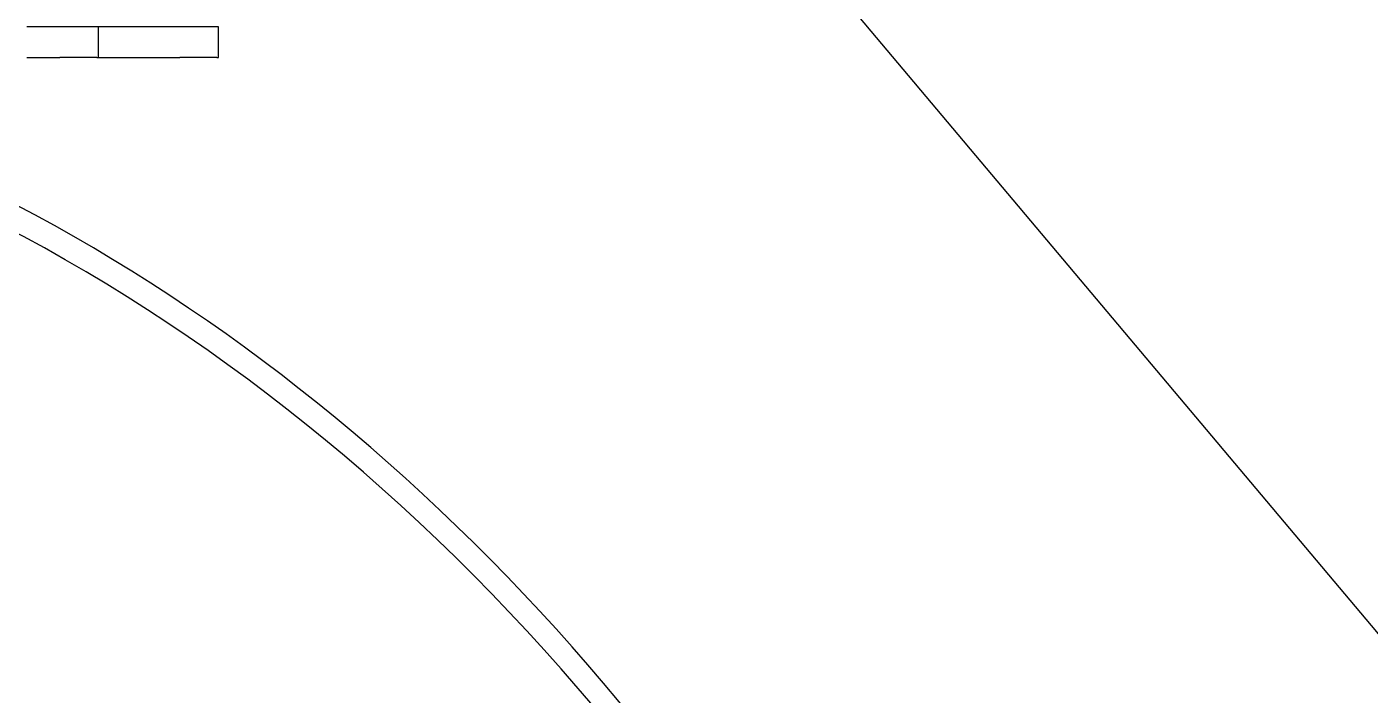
# Model space of a CAD drawing. Header units: millimetres. Extents: x -4172 to 126100, y -2 to 142133.
# Drawn here: x 66036 to 66298.6, y 44066.1 to 44196.7 of the extents above; entities that cross this region are included whole.
import ezdxf

# ---------------------------------------------------------------- set-up
doc = ezdxf.new("R2010")
doc.units = ezdxf.units.MM
doc.header["$LTSCALE"] = 100
doc.layers.add('Visible', color=7, linetype='Continuous', lineweight=25)

msp = doc.modelspace()

# ---------------------------------------------------------------- linework, layer by layer
at = {"layer": 'Visible'}
for p, q in [((66321.66, 44052.58), (66069.23, 44352.58)), ((66042.44, 44196.73), (66035.97, 44196.73)), ((66049.66, 44196.73), (66042.44, 44196.73)), ((66050, 44196.73), (66049.66, 44196.73)), ((66059.43, 44196.73), (66050, 44196.73)), ((66050, 44190.73), (66050, 44196.73)), ((66065.9, 44196.73), (66059.43, 44196.73)), ((66073.12, 44196.73), (66065.9, 44196.73)), ((66073.46, 44196.73), (66073.12, 44196.73)), ((66073.46, 44190.73), (66073.46, 44196.73)), ((66035.97, 44190.73), (66042.44, 44190.73)), ((66049.66, 44190.73), (66042.44, 44190.73)), ((66049.66, 44190.73), (66050, 44190.73)), ((66050, 44190.73), (66059.43, 44190.73)), ((66059.43, 44190.73), (66065.9, 44190.73)), ((66073.12, 44190.73), (66065.9, 44190.73)), ((66073.12, 44190.73), (66073.46, 44190.73))]:
    msp.add_line(p, q, dxfattribs=at)
for major_axis, start_param, end_param in [((0, -476.5), 2.264039, 3.022968), ((0, 481.5), 5.397035, 6.096696)]:
    msp.add_ellipse((65886.32, 43717.58), major_axis=major_axis, ratio=0.795801, start_param=start_param, end_param=end_param, dxfattribs=at)

doc.saveas('drawing.dxf')
